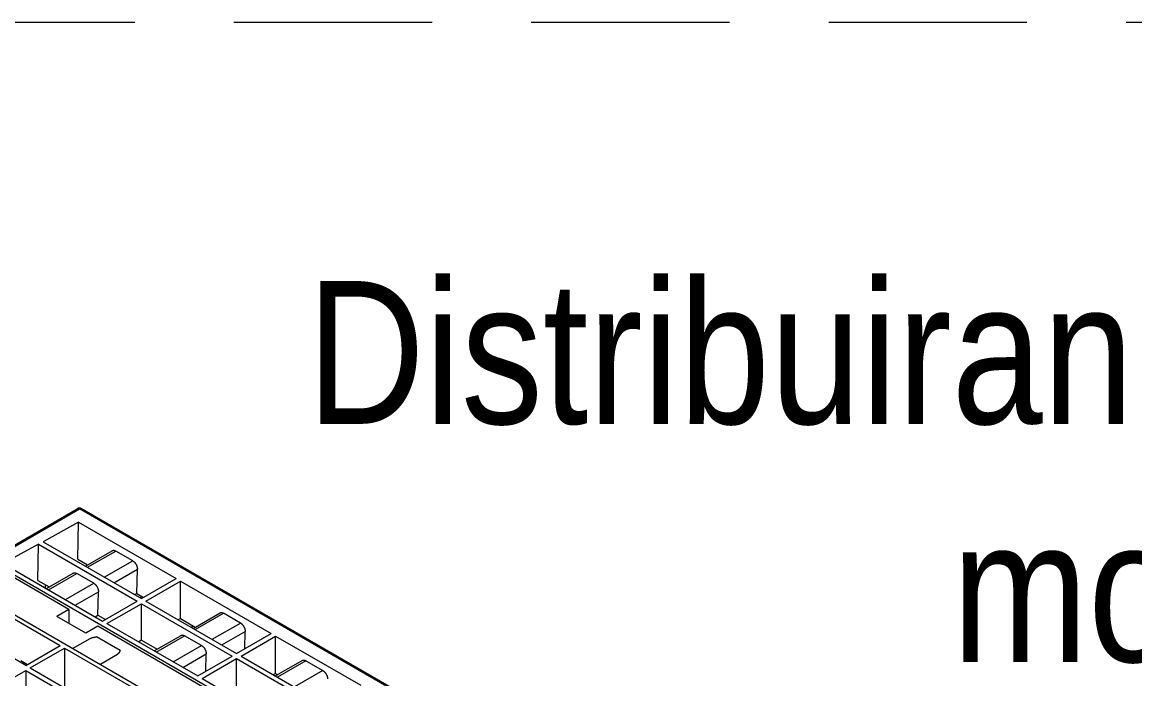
# Model space of a CAD drawing. Header units: inches. Extents: x 67248 to 85686, y -40174 to -31152.
# Drawn here: x 82407.7 to 82547.9, y -33279.4 to -33196.7 of the extents above; entities that cross this region are included whole.
import ezdxf

# ---------------------------------------------------------------- set-up
doc = ezdxf.new("R2010")
doc.units = ezdxf.units.IN
doc.header["$MEASUREMENT"] = 0
doc.linetypes.add('HIDDEN', pattern=[0.375, 0.25, -0.125])
doc.layers.add('SI-General', color=7, linetype='Continuous', lineweight=5)
doc.styles.add('OPIS', font='ARIALN.TTF')

# ---------------------------------------------------------------- blocks, each defined once
blk = doc.blocks.new('ET200S')
at = {"lineweight": 0}
for p, q in [((0.13, 97.38), (25.72, 112.15)), ((0.38, 97.35), (25.97, 112.13)), ((25.73, 112.16), (25.72, 112.15)), ((110.12, 63.55), (25.97, 112.13)), ((26.22, 112.15), (26.22, 112.15)), ((110.37, 63.57), (26.22, 112.15)), ((25.87, 110.57), (21.73, 108.3)), ((25.77, 106.26), (25.87, 110.57)), ((25.87, 110.57), (37.25, 104)), ((21.2, 108.01), (17.07, 105.75)), ((21.11, 103.79), (21.2, 108.01)), ((21.2, 108.01), (32.71, 101.37)), ((21.73, 108.3), (33.22, 101.67)), ((26.67, 105.45), (29.8, 107.26)), ((26.9, 105.32), (30.21, 107.22)), ((32.19, 106.08), (30.21, 107.22)), ((98.56, 58.1), (16.54, 105.46)), ((17.07, 105.75), (28.67, 99.04)), ((25.77, 106.26), (26.92, 105.59)), ((28.88, 104.17), (32.19, 106.08)), ((24.74, 100.39), (16.54, 105.13)), ((22.12, 102.83), (25.26, 104.64)), ((22.36, 102.69), (25.66, 104.6)), ((27.64, 103.46), (25.66, 104.6)), ((30.01, 103.52), (32.74, 105.09)), ((32.68, 102.27), (32.74, 105.09)), ((33.22, 101.67), (37.25, 104)), ((95.59, 55.16), (11.45, 103.74)), ((11.76, 103.09), (23.72, 96.18)), ((21.11, 103.79), (22.45, 103.02)), ((22.02, 102.89), (22.02, 103.27)), ((24.34, 101.55), (27.64, 103.46)), ((33.74, 101.37), (37.77, 103.7)), ((37.77, 99.33), (37.77, 103.7)), ((37.77, 103.7), (48.35, 97.59)), ((25.47, 100.9), (28.19, 102.47)), ((28.13, 99.74), (28.19, 102.47)), ((28.67, 99.04), (32.71, 101.37)), ((32.42, 102.13), (32.68, 102.27)), ((32.68, 102.27), (33.47, 101.81)), ((33.3, 101.91), (33.06, 101.76)), ((33.74, 101.37), (44.32, 95.26)), ((19.71, 93.87), (7.76, 100.76)), ((24.74, 100.39), (23.33, 99.58)), ((24.74, 100.39), (24.74, 98.76)), ((29.19, 98.75), (33.22, 101.07)), ((33.22, 96.8), (33.22, 101.07)), ((33.22, 101.07), (43.81, 94.96)), ((26.72, 97.62), (23.33, 99.58)), ((27.8, 99.55), (28.13, 99.74)), ((28.13, 99.74), (29, 99.23)), ((29.19, 98.75), (39.78, 92.63)), ((37.77, 99.33), (37.52, 99.19)), ((37.77, 99.33), (39.5, 98.33)), ((39.26, 98.19), (42.39, 99.99)), ((39.49, 98.05), (42.79, 99.96)), ((41.47, 96.91), (44.77, 98.81)), ((44.77, 98.81), (42.79, 99.96)), ((28.13, 98.43), (26.72, 97.62)), ((49.84, 85.9), (28.13, 98.43)), ((39.03, 98.32), (39.26, 98.47)), ((42.6, 96.25), (45.33, 97.83)), ((44.32, 95.26), (48.35, 97.59)), ((45.28, 95.81), (45.33, 97.83)), ((19.71, 93.87), (23.72, 96.18)), ((25.16, 95.82), (27.23, 97.02)), ((30.74, 95.61), (27.98, 97.2)), ((33.22, 96.8), (32.89, 96.61)), ((33.22, 96.8), (35.04, 95.75)), ((34.71, 95.56), (37.84, 97.37)), ((34.94, 95.42), (38.25, 97.33)), ((36.92, 94.28), (40.23, 96.19)), ((40.23, 96.19), (38.25, 97.33)), ((44.84, 94.96), (48.87, 97.29)), ((48.87, 92.92), (48.87, 97.29)), ((48.87, 97.29), (58.82, 91.54)), ((20.22, 93.57), (24.24, 95.89)), ((24.24, 95.89), (24.24, 91.49)), ((24.24, 95.89), (34.82, 89.77)), ((28.35, 93.98), (30.42, 95.18)), ((38.05, 93.63), (40.78, 95.2)), ((39.78, 92.63), (43.81, 94.96)), ((40.73, 93.19), (40.78, 95.2)), ((44.84, 94.96), (54.79, 89.22)), ((19.14, 94.43), (19.91, 93.98)), ((19.4, 94.04), (19.6, 94.16)), ((20.22, 93.57), (30.81, 87.46)), ((40.29, 92.34), (44.32, 94.66)), ((44.32, 90.39), (44.32, 94.66)), ((44.32, 94.66), (54.27, 88.92)), ((52.01, 94.44), (48.87, 92.63)), ((52.41, 94.41), (49.11, 92.5)), ((52.41, 94.41), (54.39, 93.26)), ((15.7, 90.96), (19.71, 93.27)), ((19.71, 93.27), (19.71, 88.88)), ((19.71, 93.27), (30.3, 87.16)), ((40.29, 92.34), (50.24, 86.59)), ((48.87, 92.92), (48.62, 92.78)), ((48.87, 92.92), (49.12, 92.78)), ((54.39, 93.26), (51.09, 91.35))]:
    blk.add_line(p, q, dxfattribs=at)
for points in [[(25.97, 112.13), (25.97, 112.13), (25.96, 112.13), (25.96, 112.14), (25.96, 112.14), (25.95, 112.14), (25.95, 112.14), (25.94, 112.15), (25.94, 112.15), (25.93, 112.15), (25.93, 112.15), (25.92, 112.15), (25.92, 112.16), (25.91, 112.16), (25.91, 112.16), (25.9, 112.16), (25.9, 112.16), (25.89, 112.16), (25.89, 112.17), (25.88, 112.17), (25.88, 112.17), (25.87, 112.17), (25.87, 112.17), (25.86, 112.17), (25.86, 112.17), (25.85, 112.17), (25.85, 112.18), (25.84, 112.18), (25.84, 112.18), (25.83, 112.18), (25.83, 112.18), (25.82, 112.18), (25.82, 112.18), (25.81, 112.18), (25.81, 112.18), (25.8, 112.18), (25.8, 112.18), (25.79, 112.17), (25.79, 112.17), (25.78, 112.17), (25.78, 112.17), (25.78, 112.17), (25.77, 112.17), (25.77, 112.17), (25.76, 112.17), (25.76, 112.17), (25.75, 112.16), (25.75, 112.16), (25.75, 112.16), (25.74, 112.16), (25.74, 112.16), (25.73, 112.16), (25.73, 112.15)], [(25.97, 112.13), (25.98, 112.13), (25.98, 112.13), (25.99, 112.14), (25.99, 112.14), (26, 112.14), (26, 112.14), (26.01, 112.15), (26.01, 112.15), (26.02, 112.15), (26.02, 112.15), (26.03, 112.15), (26.03, 112.16), (26.04, 112.16), (26.04, 112.16), (26.05, 112.16), (26.05, 112.16), (26.06, 112.17), (26.06, 112.17), (26.07, 112.17), (26.07, 112.17), (26.08, 112.17), (26.08, 112.17), (26.09, 112.17), (26.1, 112.17), (26.1, 112.17), (26.11, 112.18), (26.11, 112.18), (26.12, 112.18), (26.12, 112.18), (26.13, 112.18), (26.13, 112.18), (26.14, 112.18), (26.14, 112.18), (26.15, 112.18), (26.15, 112.17), (26.16, 112.17), (26.16, 112.17), (26.16, 112.17), (26.17, 112.17), (26.17, 112.17), (26.18, 112.17), (26.18, 112.17), (26.19, 112.17), (26.19, 112.17), (26.19, 112.16), (26.2, 112.16), (26.2, 112.16), (26.21, 112.16), (26.21, 112.16), (26.22, 112.16), (26.22, 112.15)], [(29.8, 107.26), (29.81, 107.27), (29.82, 107.27), (29.82, 107.27), (29.83, 107.27), (29.84, 107.28), (29.84, 107.28), (29.85, 107.28), (29.86, 107.28), (29.86, 107.29), (29.87, 107.29), (29.88, 107.29), (29.88, 107.29), (29.89, 107.29), (29.9, 107.29), (29.9, 107.3), (29.91, 107.3), (29.92, 107.3), (29.93, 107.3), (29.93, 107.3), (29.94, 107.3), (29.95, 107.3), (29.95, 107.3), (29.96, 107.3), (29.97, 107.3), (29.98, 107.3), (29.98, 107.3), (29.99, 107.3), (30, 107.3), (30.01, 107.3), (30.02, 107.3), (30.03, 107.29), (30.04, 107.29), (30.05, 107.29), (30.05, 107.29), (30.06, 107.29), (30.07, 107.28), (30.08, 107.28), (30.09, 107.28), (30.1, 107.28), (30.11, 107.27), (30.12, 107.27), (30.13, 107.27), (30.13, 107.26), (30.14, 107.26), (30.15, 107.25), (30.16, 107.25), (30.17, 107.25), (30.18, 107.24), (30.18, 107.24), (30.19, 107.23), (30.2, 107.23), (30.21, 107.22)], [(32.19, 106.08), (32.21, 106.07), (32.22, 106.06), (32.24, 106.05), (32.26, 106.03), (32.28, 106.02), (32.29, 106.01), (32.31, 106), (32.33, 105.98), (32.34, 105.97), (32.36, 105.95), (32.37, 105.94), (32.39, 105.92), (32.4, 105.91), (32.42, 105.89), (32.44, 105.87), (32.45, 105.85), (32.47, 105.83), (32.49, 105.81), (32.5, 105.79), (32.52, 105.77), (32.53, 105.74), (32.54, 105.72), (32.56, 105.7), (32.57, 105.68), (32.58, 105.66), (32.6, 105.63), (32.61, 105.61), (32.62, 105.59), (32.63, 105.56), (32.64, 105.54), (32.65, 105.52), (32.66, 105.49), (32.67, 105.47), (32.68, 105.45), (32.69, 105.42), (32.69, 105.4), (32.7, 105.37), (32.71, 105.35), (32.71, 105.33), (32.72, 105.31), (32.72, 105.29), (32.73, 105.27), (32.73, 105.24), (32.73, 105.22), (32.73, 105.2), (32.74, 105.18), (32.74, 105.16), (32.74, 105.14), (32.74, 105.11), (32.74, 105.09)], [(25.26, 104.64), (25.26, 104.64), (25.27, 104.64), (25.28, 104.65), (25.28, 104.65), (25.29, 104.65), (25.3, 104.65), (25.3, 104.66), (25.31, 104.66), (25.32, 104.66), (25.32, 104.66), (25.33, 104.67), (25.34, 104.67), (25.34, 104.67), (25.35, 104.67), (25.36, 104.67), (25.36, 104.67), (25.37, 104.67), (25.38, 104.67), (25.39, 104.67), (25.39, 104.67), (25.4, 104.68), (25.41, 104.68), (25.42, 104.68), (25.42, 104.68), (25.43, 104.68), (25.44, 104.67), (25.44, 104.67), (25.45, 104.67), (25.46, 104.67), (25.47, 104.67), (25.48, 104.67), (25.49, 104.67), (25.5, 104.67), (25.51, 104.66), (25.52, 104.66), (25.53, 104.66), (25.53, 104.66), (25.54, 104.65), (25.55, 104.65), (25.56, 104.65), (25.57, 104.64), (25.58, 104.64), (25.59, 104.64), (25.6, 104.63), (25.6, 104.63), (25.61, 104.63), (25.62, 104.62), (25.63, 104.62), (25.64, 104.61), (25.65, 104.61), (25.65, 104.6), (25.66, 104.6)], [(27.64, 103.46), (27.66, 103.45), (27.68, 103.43), (27.7, 103.42), (27.71, 103.41), (27.73, 103.4), (27.75, 103.38), (27.76, 103.37), (27.78, 103.36), (27.8, 103.34), (27.81, 103.33), (27.83, 103.31), (27.84, 103.3), (27.86, 103.28), (27.87, 103.26), (27.89, 103.24), (27.91, 103.22), (27.92, 103.2), (27.94, 103.18), (27.95, 103.16), (27.97, 103.14), (27.98, 103.12), (28, 103.1), (28.01, 103.08), (28.02, 103.05), (28.04, 103.03), (28.05, 103.01), (28.06, 102.99), (28.07, 102.96), (28.08, 102.94), (28.09, 102.92), (28.1, 102.89), (28.11, 102.87), (28.12, 102.84), (28.13, 102.82), (28.14, 102.8), (28.15, 102.77), (28.15, 102.75), (28.16, 102.73), (28.17, 102.7), (28.17, 102.68), (28.17, 102.66), (28.18, 102.64), (28.18, 102.62), (28.19, 102.6), (28.19, 102.58), (28.19, 102.55), (28.19, 102.53), (28.19, 102.51), (28.19, 102.49), (28.19, 102.47)], [(42.39, 99.99), (42.4, 100), (42.4, 100), (42.41, 100), (42.42, 100.01), (42.42, 100.01), (42.43, 100.01), (42.44, 100.02), (42.44, 100.02), (42.45, 100.02), (42.46, 100.02), (42.46, 100.02), (42.47, 100.03), (42.48, 100.03), (42.48, 100.03), (42.49, 100.03), (42.5, 100.03), (42.51, 100.03), (42.51, 100.03), (42.52, 100.03), (42.53, 100.03), (42.53, 100.03), (42.54, 100.03), (42.55, 100.03), (42.56, 100.03), (42.56, 100.03), (42.57, 100.03), (42.58, 100.03), (42.59, 100.03), (42.6, 100.03), (42.6, 100.03), (42.61, 100.03), (42.62, 100.03), (42.63, 100.02), (42.64, 100.02), (42.65, 100.02), (42.66, 100.02), (42.67, 100.01), (42.68, 100.01), (42.69, 100.01), (42.69, 100.01), (42.7, 100), (42.71, 100), (42.72, 100), (42.73, 99.99), (42.74, 99.99), (42.75, 99.98), (42.75, 99.98), (42.76, 99.98), (42.77, 99.97), (42.78, 99.97), (42.79, 99.96), (42.79, 99.96)], [(44.77, 98.81), (44.79, 98.8), (44.81, 98.79), (44.83, 98.78), (44.85, 98.77), (44.86, 98.76), (44.88, 98.74), (44.9, 98.73), (44.91, 98.71), (44.93, 98.7), (44.94, 98.69), (44.96, 98.67), (44.98, 98.66), (44.99, 98.64), (45.01, 98.62), (45.02, 98.6), (45.04, 98.58), (45.06, 98.56), (45.07, 98.54), (45.09, 98.52), (45.1, 98.5), (45.12, 98.48), (45.13, 98.46), (45.14, 98.43), (45.16, 98.41), (45.17, 98.39), (45.18, 98.37), (45.19, 98.34), (45.21, 98.32), (45.22, 98.3), (45.23, 98.27), (45.24, 98.25), (45.25, 98.23), (45.26, 98.2), (45.27, 98.18), (45.27, 98.15), (45.28, 98.13), (45.29, 98.1), (45.29, 98.08), (45.3, 98.06), (45.3, 98.04), (45.31, 98.02), (45.31, 98), (45.32, 97.98), (45.32, 97.96), (45.32, 97.93), (45.32, 97.91), (45.32, 97.89), (45.33, 97.87), (45.33, 97.85), (45.33, 97.83)], [(37.84, 97.37), (37.85, 97.37), (37.86, 97.38), (37.86, 97.38), (37.87, 97.38), (37.88, 97.39), (37.88, 97.39), (37.89, 97.39), (37.9, 97.39), (37.9, 97.39), (37.91, 97.4), (37.92, 97.4), (37.92, 97.4), (37.93, 97.4), (37.94, 97.4), (37.94, 97.4), (37.95, 97.41), (37.96, 97.41), (37.97, 97.41), (37.97, 97.41), (37.98, 97.41), (37.99, 97.41), (37.99, 97.41), (38, 97.41), (38.01, 97.41), (38.02, 97.41), (38.02, 97.41), (38.03, 97.41), (38.04, 97.41), (38.05, 97.41), (38.06, 97.4), (38.07, 97.4), (38.08, 97.4), (38.09, 97.4), (38.09, 97.4), (38.1, 97.39), (38.11, 97.39), (38.12, 97.39), (38.13, 97.39), (38.14, 97.38), (38.15, 97.38), (38.16, 97.38), (38.17, 97.37), (38.17, 97.37), (38.18, 97.37), (38.19, 97.36), (38.2, 97.36), (38.21, 97.35), (38.22, 97.35), (38.22, 97.35), (38.23, 97.34), (38.24, 97.34), (38.25, 97.33)], [(39.17, 98.51), (39.17, 98.5), (39.17, 98.5), (39.17, 98.49), (39.17, 98.48), (39.17, 98.47), (39.16, 98.47), (39.16, 98.46), (39.16, 98.45), (39.16, 98.44), (39.16, 98.44), (39.16, 98.43), (39.16, 98.42), (39.16, 98.41), (39.16, 98.41)], [(27.23, 97.02), (27.25, 97.02), (27.26, 97.03), (27.28, 97.04), (27.3, 97.05), (27.31, 97.05), (27.33, 97.06), (27.34, 97.07), (27.36, 97.07), (27.38, 97.08), (27.4, 97.09), (27.42, 97.09), (27.44, 97.1), (27.46, 97.11), (27.49, 97.11), (27.51, 97.12), (27.53, 97.12), (27.55, 97.13), (27.59, 97.14), (27.62, 97.14), (27.66, 97.15), (27.69, 97.16), (27.72, 97.16), (27.76, 97.17), (27.81, 97.18), (27.87, 97.19), (27.92, 97.19), (27.98, 97.2)], [(40.23, 96.19), (40.25, 96.18), (40.26, 96.17), (40.28, 96.16), (40.3, 96.14), (40.32, 96.13), (40.33, 96.12), (40.35, 96.1), (40.37, 96.09), (40.38, 96.08), (40.4, 96.06), (40.41, 96.05), (40.43, 96.03), (40.44, 96.01), (40.46, 96), (40.48, 95.98), (40.49, 95.96), (40.51, 95.94), (40.53, 95.92), (40.54, 95.9), (40.56, 95.87), (40.57, 95.85), (40.58, 95.83), (40.6, 95.81), (40.61, 95.79), (40.62, 95.77), (40.64, 95.74), (40.65, 95.72), (40.66, 95.7), (40.67, 95.67), (40.68, 95.65), (40.69, 95.63), (40.7, 95.6), (40.71, 95.58), (40.72, 95.55), (40.73, 95.53), (40.73, 95.5), (40.74, 95.48), (40.75, 95.46), (40.75, 95.44), (40.76, 95.42), (40.76, 95.4), (40.77, 95.37), (40.77, 95.35), (40.77, 95.33), (40.77, 95.31), (40.78, 95.29), (40.78, 95.27), (40.78, 95.24), (40.78, 95.22), (40.78, 95.2)], [(30.58, 95.32), (30.58, 95.32), (30.57, 95.31), (30.57, 95.3), (30.56, 95.3), (30.56, 95.29), (30.55, 95.29), (30.55, 95.28), (30.54, 95.28), (30.54, 95.27), (30.53, 95.27), (30.53, 95.26), (30.52, 95.26), (30.52, 95.25), (30.51, 95.25), (30.5, 95.24), (30.5, 95.24), (30.49, 95.23), (30.49, 95.23), (30.48, 95.22), (30.48, 95.22), (30.47, 95.21), (30.46, 95.21), (30.46, 95.21), (30.45, 95.2), (30.45, 95.2), (30.44, 95.19), (30.43, 95.19), (30.43, 95.19), (30.42, 95.18), (30.42, 95.18)], [(30.74, 95.61), (30.73, 95.59), (30.72, 95.57), (30.71, 95.55), (30.71, 95.54), (30.7, 95.52), (30.69, 95.5), (30.68, 95.48), (30.68, 95.47), (30.67, 95.46), (30.67, 95.45), (30.66, 95.44), (30.65, 95.43), (30.65, 95.42), (30.64, 95.41), (30.64, 95.4), (30.63, 95.39), (30.63, 95.38), (30.62, 95.37), (30.61, 95.36), (30.61, 95.36), (30.6, 95.35), (30.6, 95.34), (30.59, 95.33), (30.58, 95.32)], [(52.01, 94.44), (52.01, 94.45), (52.02, 94.45), (52.03, 94.45), (52.03, 94.46), (52.04, 94.46), (52.05, 94.46), (52.05, 94.46), (52.06, 94.47), (52.07, 94.47), (52.07, 94.47), (52.08, 94.47), (52.09, 94.47), (52.09, 94.47), (52.1, 94.48), (52.11, 94.48), (52.11, 94.48), (52.12, 94.48), (52.13, 94.48), (52.14, 94.48), (52.14, 94.48), (52.15, 94.48), (52.16, 94.48), (52.17, 94.48), (52.17, 94.48), (52.18, 94.48), (52.19, 94.48), (52.19, 94.48), (52.2, 94.48), (52.21, 94.48), (52.22, 94.48), (52.23, 94.48), (52.24, 94.47), (52.25, 94.47), (52.26, 94.47), (52.27, 94.47), (52.28, 94.47), (52.28, 94.46), (52.29, 94.46), (52.3, 94.46), (52.31, 94.45), (52.32, 94.45), (52.33, 94.45), (52.34, 94.44), (52.35, 94.44), (52.35, 94.44), (52.36, 94.43), (52.37, 94.43), (52.38, 94.42), (52.39, 94.42), (52.4, 94.41), (52.4, 94.41), (52.41, 94.41)], [(54.39, 93.26), (54.41, 93.25), (54.43, 93.24), (54.45, 93.23), (54.46, 93.22), (54.48, 93.2), (54.5, 93.19), (54.51, 93.18), (54.53, 93.16), (54.55, 93.15), (54.56, 93.13), (54.58, 93.12), (54.59, 93.1), (54.61, 93.09), (54.62, 93.07), (54.64, 93.05), (54.66, 93.03), (54.67, 93.01), (54.69, 92.99), (54.7, 92.97), (54.72, 92.95), (54.73, 92.93), (54.75, 92.9), (54.76, 92.88), (54.77, 92.86), (54.79, 92.84), (54.8, 92.82), (54.81, 92.79), (54.82, 92.77), (54.83, 92.75), (54.84, 92.72), (54.85, 92.7), (54.86, 92.67), (54.87, 92.65), (54.88, 92.63), (54.89, 92.6), (54.9, 92.58), (54.9, 92.55), (54.91, 92.53), (54.92, 92.51), (54.92, 92.49), (54.92, 92.47), (54.93, 92.45), (54.93, 92.43), (54.94, 92.4), (54.94, 92.38), (54.94, 92.36), (54.94, 92.34), (54.94, 92.32), (54.94, 92.3)]]:
    blk.add_lwpolyline(points, dxfattribs=at)
blk.add_arc((25.97, 111.72), 0.5, 60.8429, 118.502, dxfattribs=at)

msp = doc.modelspace()

# ---------------------------------------------------------------- linework, layer by layer
at = {"layer": 'SI-General', "color": 0, "linetype": 'HIDDEN', "ltscale": 100}
msp.add_lwpolyline([(81946.86, -33196.66), (82642.01, -33196.66), (82642.01, -33541.17), (81946.86, -33541.17)], close=True, dxfattribs=at)

# ---------------------------------------------------------------- block references
at = {"xscale": 1.08, "yscale": 1.08, "zscale": 1.08}
msp.add_blockref('ET200S', (82386.84, -33379.12, 0.33), dxfattribs=at)

# ---------------------------------------------------------------- texts
at = {"layer": 'SI-General', "color": 0, "insert": (82585.63, -33229.29), "char_height": 18, "width": 165.2605, "attachment_point": 3, "style": 'OPIS'}
msp.add_mtext('{\\C256;Distribuirani I/O moduli}', dxfattribs=at)

doc.saveas('drawing.dxf')
